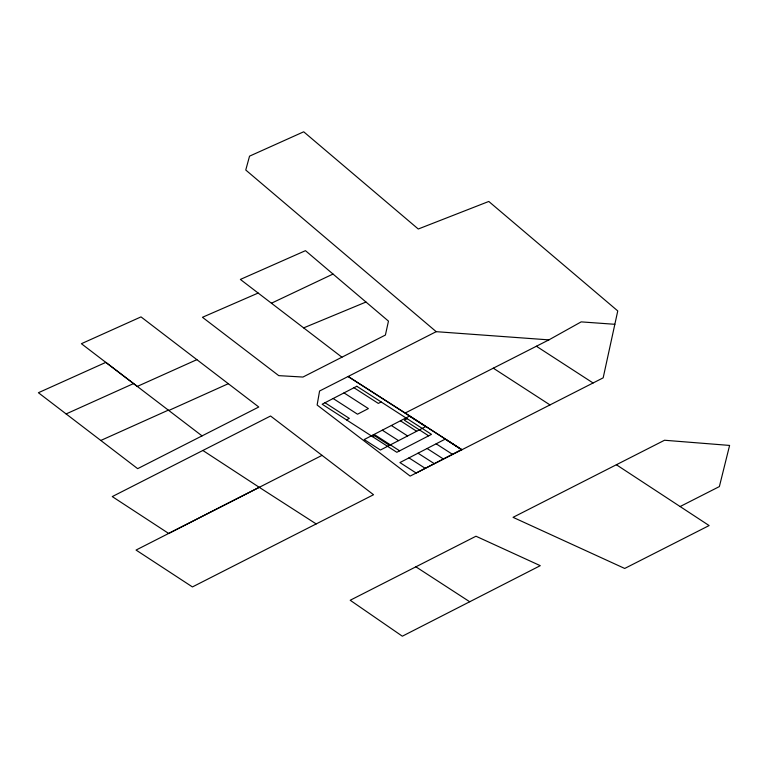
<?xml version="1.0" encoding="UTF-8"?>
<svg xmlns="http://www.w3.org/2000/svg" width="768" height="768" viewBox="0 0 768 768"><rect width="100%" height="100%" fill="white"/><g stroke="black" fill="none" stroke-linecap="round" stroke-linejoin="round"><path stroke-width="1.15" d="M348.134 376.512L405.226 413.011L548.899 339.878L581.174 321.878L614.842 324.298M346.502 419.885L349.334 418.416L324.989 402.739M381.158 401.942L378.326 403.411L353.981 387.734M372.49 436.618L375.322 435.158L399.658 450.835M407.146 418.685L404.314 420.154L428.65 435.83M469.718 601.757L540.269 565.67L475.978 536.227L350.198 600.259L402.336 636.202L469.718 601.757L415.891 566.822M341.933 357.197L385.402 335.05L388.464 321.12L305.462 250.666L240.365 279.427L341.933 357.197L302.947 377.05L278.755 375.638L202.454 317.29L258.173 293.04M316.186 523.93L259.248 487.315L168.672 533.453L112.262 496.589L270.566 416.006L373.536 494.726L192.432 586.934L136.051 550.061L322.042 455.357M436.195 331.67L319.574 391.018L317.126 405.024L410.15 476.093L603.168 377.846L617.76 310.925L488.784 201.456L418.272 229.008L303.706 131.798L249.542 156.154L245.76 170.026L436.195 331.67L548.899 339.878M680.112 506.544L719.376 486.576L729.6 445.43L664.522 440.246L513.043 517.334L624.71 568.454L709.123 525.562L616.378 464.746M271.45 303.206L333.024 274.051M66.115 413.933L133.555 383.568L202.042 435.888M168.778 410.486L228.307 383.702M196.877 359.654L137.299 386.419L81.398 343.709L140.995 316.896L258.768 407.011L137.664 468.662L38.4 392.726L105.83 362.381L133.555 383.568M100.81 440.467L168.336 410.141M303.658 327.878L365.981 302.035M348.163 376.483L461.904 449.741L405.226 413.011M400.426 420.797L416.659 431.261M436.157 443.818L452.4 454.272M344.016 392.89L368.381 408.586L357.514 414.211L333.149 398.515M391.363 425.491L407.606 435.946M427.094 448.502L443.338 458.966M382.301 430.176L398.544 440.64M418.032 453.187L434.275 463.651M373.238 434.861L389.482 445.325M408.979 457.882L425.222 468.336M536.39 346.243L593.088 382.992M493.286 368.17L549.984 404.909M202.858 450.47L259.248 487.315M356.813 386.266L322.157 404.208L396.826 452.294L431.482 434.362L356.813 386.266M409.478 416.112L364.186 439.555L380.429 450.019L425.722 426.576L409.478 416.112M445.21 439.123L399.917 462.566L416.16 473.03L461.453 449.587L445.21 439.123"/></g></svg>
